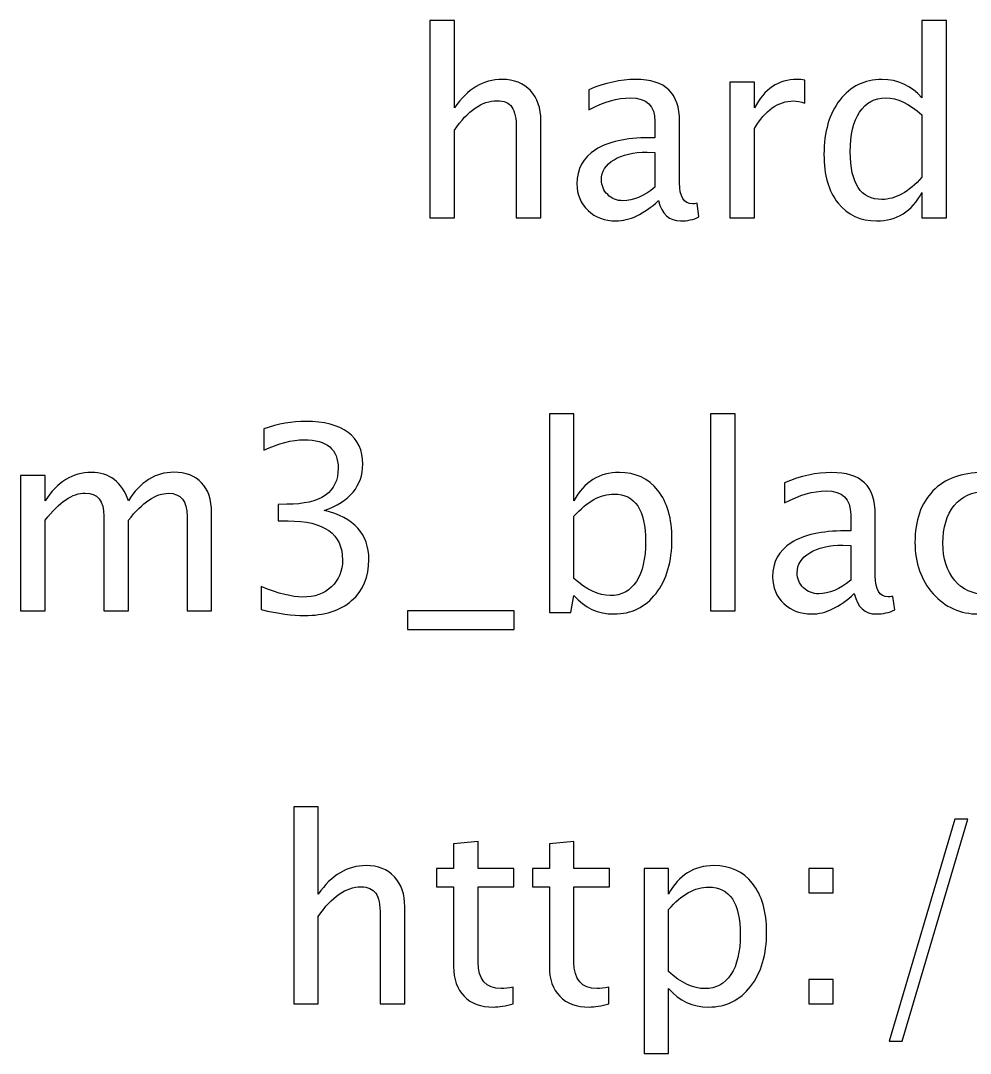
# Model space of a CAD drawing. Header units: centimetres. Extents: x -27.7 to 27.6, y -20.2 to 43.3.
# Drawn here: x -24.07 to -22.761, y 31.518 to 32.942 of the extents above; entities that cross this region are included whole.
import ezdxf

# ---------------------------------------------------------------- set-up
doc = ezdxf.new("R2010")
doc.units = ezdxf.units.CM
doc.header["$MEASUREMENT"] = 0
doc.layers.add('Layer 1', color=7, linetype='Continuous')

msp = doc.modelspace()

# ---------------------------------------------------------------- linework, layer by layer
at = {"layer": 'Layer 1'}
for points, knots in [([(-23.50577, 32.67044), (-23.50577, 32.67044), (-23.50577, 32.94243), (-23.50577, 32.94243), (-23.50577, 32.94243), (-23.50577, 32.94243), (-23.47191, 32.94243), (-23.47191, 32.94243), (-23.47191, 32.94243), (-23.47191, 32.94243), (-23.47191, 32.82208), (-23.47191, 32.82208), (-23.47191, 32.82208), (-23.45397, 32.84824), (-23.43198, 32.86129), (-23.406, 32.86129), (-23.406, 32.86129), (-23.38965, 32.86129), (-23.37666, 32.85618), (-23.36707, 32.84589), (-23.36707, 32.84589), (-23.35749, 32.83566), (-23.35267, 32.82184), (-23.35267, 32.80456), (-23.35267, 32.80456), (-23.35267, 32.80456), (-23.35267, 32.67044), (-23.35267, 32.67044), (-23.35267, 32.67044), (-23.35267, 32.67044), (-23.38653, 32.67044), (-23.38653, 32.67044), (-23.38653, 32.67044), (-23.38653, 32.67044), (-23.38653, 32.7935), (-23.38653, 32.7935), (-23.38653, 32.7935), (-23.38653, 32.80738), (-23.38859, 32.81726), (-23.39265, 32.82313), (-23.39265, 32.82313), (-23.39676, 32.82907), (-23.40353, 32.83201), (-23.41299, 32.83201), (-23.41299, 32.83201), (-23.43381, 32.83201), (-23.45344, 32.81843), (-23.47191, 32.79127), (-23.47191, 32.79127), (-23.47191, 32.79127), (-23.47191, 32.67044), (-23.47191, 32.67044), (-23.47191, 32.67044), (-23.47191, 32.67044), (-23.50577, 32.67044), (-23.50577, 32.67044)], [0, 0, 0, 0, 0.0666667, 0.0666667, 0.0666667, 0.0666667, 0.1333333, 0.1333333, 0.1333333, 0.1333333, 0.2, 0.2, 0.2, 0.2, 0.2666667, 0.2666667, 0.2666667, 0.2666667, 0.3333333, 0.3333333, 0.3333333, 0.3333333, 0.4, 0.4, 0.4, 0.4, 0.4666667, 0.4666667, 0.4666667, 0.4666667, 0.5333333, 0.5333333, 0.5333333, 0.5333333, 0.6, 0.6, 0.6, 0.6, 0.6666667, 0.6666667, 0.6666667, 0.6666667, 0.7333333, 0.7333333, 0.7333333, 0.7333333, 0.8, 0.8, 0.8, 0.8, 0.8666667, 0.8666667, 0.8666667, 0.8666667, 1, 1, 1, 1]), ([(-22.82738, 32.67044), (-22.82738, 32.67044), (-22.82738, 32.70554), (-22.82738, 32.70554), (-22.82738, 32.70554), (-22.84119, 32.67932), (-22.86201, 32.66621), (-22.88982, 32.66621), (-22.88982, 32.66621), (-22.9124, 32.66621), (-22.93015, 32.67438), (-22.94309, 32.69078), (-22.94309, 32.69078), (-22.95602, 32.70719), (-22.96249, 32.72959), (-22.96249, 32.75799), (-22.96249, 32.75799), (-22.96249, 32.78903), (-22.95514, 32.81402), (-22.9405, 32.83295), (-22.9405, 32.83295), (-22.9258, 32.85183), (-22.90652, 32.86129), (-22.88259, 32.86129), (-22.88259, 32.86129), (-22.86042, 32.86129), (-22.84196, 32.85283), (-22.82738, 32.83584), (-22.82738, 32.83584), (-22.82738, 32.83584), (-22.82738, 32.94243), (-22.82738, 32.94243), (-22.82738, 32.94243), (-22.82738, 32.94243), (-22.79351, 32.94243), (-22.79351, 32.94243), (-22.79351, 32.94243), (-22.79351, 32.94243), (-22.79351, 32.67044), (-22.79351, 32.67044), (-22.79351, 32.67044), (-22.79351, 32.67044), (-22.82738, 32.67044), (-22.82738, 32.67044)], [0, 0, 0, 0, 0.0833333, 0.0833333, 0.0833333, 0.0833333, 0.1666667, 0.1666667, 0.1666667, 0.1666667, 0.25, 0.25, 0.25, 0.25, 0.3333333, 0.3333333, 0.3333333, 0.3333333, 0.4166667, 0.4166667, 0.4166667, 0.4166667, 0.5, 0.5, 0.5, 0.5, 0.5833333, 0.5833333, 0.5833333, 0.5833333, 0.6666667, 0.6666667, 0.6666667, 0.6666667, 0.75, 0.75, 0.75, 0.75, 0.8333333, 0.8333333, 0.8333333, 0.8333333, 1, 1, 1, 1]), ([(-23.19045, 32.69425), (-23.21079, 32.67556), (-23.23037, 32.66621), (-23.24918, 32.66621), (-23.24918, 32.66621), (-23.26465, 32.66621), (-23.27752, 32.67103), (-23.2877, 32.68073), (-23.2877, 32.68073), (-23.29793, 32.69043), (-23.30304, 32.70266), (-23.30304, 32.71742), (-23.30304, 32.71742), (-23.30304, 32.73782), (-23.29446, 32.75352), (-23.27729, 32.76446), (-23.27729, 32.76446), (-23.26012, 32.77539), (-23.23548, 32.78086), (-23.20338, 32.78086), (-23.20338, 32.78086), (-23.20338, 32.78086), (-23.19544, 32.78086), (-23.19544, 32.78086), (-23.19544, 32.78086), (-23.19544, 32.78086), (-23.19544, 32.80338), (-23.19544, 32.80338), (-23.19544, 32.80338), (-23.19544, 32.82508), (-23.20673, 32.83589), (-23.22937, 32.83589), (-23.22937, 32.83589), (-23.24689, 32.83589), (-23.26606, 32.83037), (-23.28681, 32.81931), (-23.28681, 32.81931), (-23.28681, 32.81931), (-23.28681, 32.84718), (-23.28681, 32.84718), (-23.28681, 32.84718), (-23.264, 32.85659), (-23.24248, 32.86129), (-23.22231, 32.86129), (-23.22231, 32.86129), (-23.20156, 32.86129), (-23.18621, 32.85659), (-23.17639, 32.84712), (-23.17639, 32.84712), (-23.16652, 32.83766), (-23.16158, 32.82308), (-23.16158, 32.80338), (-23.16158, 32.80338), (-23.16158, 32.80338), (-23.16158, 32.71889), (-23.16158, 32.71889), (-23.16158, 32.71889), (-23.16158, 32.69954), (-23.15564, 32.68984), (-23.1437, 32.68984), (-23.1437, 32.68984), (-23.14223, 32.68984), (-23.14006, 32.69008), (-23.13718, 32.69055), (-23.13718, 32.69055), (-23.13718, 32.69055), (-23.13476, 32.67173), (-23.13476, 32.67173), (-23.13476, 32.67173), (-23.14247, 32.66803), (-23.15093, 32.66621), (-23.16022, 32.66621), (-23.16022, 32.66621), (-23.17604, 32.66621), (-23.18609, 32.67556), (-23.19045, 32.69425)], [0, 0, 0, 0, 0.05, 0.05, 0.05, 0.05, 0.1, 0.1, 0.1, 0.1, 0.15, 0.15, 0.15, 0.15, 0.2, 0.2, 0.2, 0.2, 0.25, 0.25, 0.25, 0.25, 0.3, 0.3, 0.3, 0.3, 0.35, 0.35, 0.35, 0.35, 0.4, 0.4, 0.4, 0.4, 0.45, 0.45, 0.45, 0.45, 0.5, 0.5, 0.5, 0.5, 0.55, 0.55, 0.55, 0.55, 0.6, 0.6, 0.6, 0.6, 0.65, 0.65, 0.65, 0.65, 0.7, 0.7, 0.7, 0.7, 0.75, 0.75, 0.75, 0.75, 0.8, 0.8, 0.8, 0.8, 0.85, 0.85, 0.85, 0.85, 0.9, 0.9, 0.9, 0.9, 1, 1, 1, 1]), ([(-23.09202, 32.67044), (-23.09202, 32.67044), (-23.09202, 32.85741), (-23.09202, 32.85741), (-23.09202, 32.85741), (-23.09202, 32.85741), (-23.05816, 32.85741), (-23.05816, 32.85741), (-23.05816, 32.85741), (-23.05816, 32.85741), (-23.05816, 32.82208), (-23.05816, 32.82208), (-23.05816, 32.82208), (-23.04469, 32.84824), (-23.02517, 32.86129), (-22.99954, 32.86129), (-22.99954, 32.86129), (-22.99607, 32.86129), (-22.99242, 32.861), (-22.98866, 32.86041), (-22.98866, 32.86041), (-22.98866, 32.86041), (-22.98866, 32.82872), (-22.98866, 32.82872), (-22.98866, 32.82872), (-22.99454, 32.83066), (-22.99971, 32.83166), (-23.00418, 32.83166), (-23.00418, 32.83166), (-23.0257, 32.83166), (-23.04369, 32.81896), (-23.05816, 32.7935), (-23.05816, 32.7935), (-23.05816, 32.7935), (-23.05816, 32.67044), (-23.05816, 32.67044), (-23.05816, 32.67044), (-23.05816, 32.67044), (-23.09202, 32.67044), (-23.09202, 32.67044)], [0, 0, 0, 0, 0.0909091, 0.0909091, 0.0909091, 0.0909091, 0.1818182, 0.1818182, 0.1818182, 0.1818182, 0.2727273, 0.2727273, 0.2727273, 0.2727273, 0.3636364, 0.3636364, 0.3636364, 0.3636364, 0.4545455, 0.4545455, 0.4545455, 0.4545455, 0.5454545, 0.5454545, 0.5454545, 0.5454545, 0.6363636, 0.6363636, 0.6363636, 0.6363636, 0.7272727, 0.7272727, 0.7272727, 0.7272727, 0.8181818, 0.8181818, 0.8181818, 0.8181818, 1, 1, 1, 1]), ([(-22.82738, 32.81267), (-22.84496, 32.82813), (-22.86159, 32.83589), (-22.87735, 32.83589), (-22.87735, 32.83589), (-22.89287, 32.83589), (-22.90487, 32.82943), (-22.91339, 32.81643), (-22.91339, 32.81643), (-22.92192, 32.8035), (-22.92615, 32.78515), (-22.92615, 32.7614), (-22.92615, 32.7614), (-22.92615, 32.71771), (-22.91169, 32.69584), (-22.8827, 32.69584), (-22.8827, 32.69584), (-22.86389, 32.69584), (-22.84543, 32.70613), (-22.82738, 32.72665), (-22.82738, 32.72665), (-22.82738, 32.72665), (-22.82738, 32.81267), (-22.82738, 32.81267)], [0, 0, 0, 0, 0.1428571, 0.1428571, 0.1428571, 0.1428571, 0.2857143, 0.2857143, 0.2857143, 0.2857143, 0.4285714, 0.4285714, 0.4285714, 0.4285714, 0.5714286, 0.5714286, 0.5714286, 0.5714286, 0.7142857, 0.7142857, 0.7142857, 0.7142857, 1, 1, 1, 1]), ([(-23.19544, 32.71271), (-23.19544, 32.71271), (-23.19544, 32.76075), (-23.19544, 32.76075), (-23.19544, 32.76075), (-23.19544, 32.76075), (-23.20632, 32.7611), (-23.20632, 32.7611), (-23.20632, 32.7611), (-23.22514, 32.7611), (-23.2403, 32.75764), (-23.25189, 32.7507), (-23.25189, 32.7507), (-23.26341, 32.7437), (-23.26917, 32.73447), (-23.26917, 32.72295), (-23.26917, 32.72295), (-23.26917, 32.71489), (-23.26629, 32.70807), (-23.26059, 32.70248), (-23.26059, 32.70248), (-23.25483, 32.6969), (-23.24783, 32.69408), (-23.23954, 32.69408), (-23.23954, 32.69408), (-23.22543, 32.69408), (-23.21073, 32.70031), (-23.19544, 32.71271)], [0, 0, 0, 0, 0.125, 0.125, 0.125, 0.125, 0.25, 0.25, 0.25, 0.25, 0.375, 0.375, 0.375, 0.375, 0.5, 0.5, 0.5, 0.5, 0.625, 0.625, 0.625, 0.625, 0.75, 0.75, 0.75, 0.75, 1, 1, 1, 1]), ([(-23.7383, 32.1301), (-23.7383, 32.1301), (-23.7383, 32.16185), (-23.7383, 32.16185), (-23.7383, 32.16185), (-23.71407, 32.15221), (-23.69508, 32.14739), (-23.68115, 32.14739), (-23.68115, 32.14739), (-23.66474, 32.14739), (-23.65151, 32.15209), (-23.64134, 32.16156), (-23.64134, 32.16156), (-23.63117, 32.17103), (-23.62611, 32.18337), (-23.62611, 32.19854), (-23.62611, 32.19854), (-23.62611, 32.23453), (-23.65116, 32.25252), (-23.70125, 32.25252), (-23.70125, 32.25252), (-23.70125, 32.25252), (-23.71466, 32.25252), (-23.71466, 32.25252), (-23.71466, 32.25252), (-23.71466, 32.25252), (-23.71466, 32.27527), (-23.71466, 32.27527), (-23.71466, 32.27527), (-23.71466, 32.27527), (-23.70278, 32.27545), (-23.70278, 32.27545), (-23.70278, 32.27545), (-23.65569, 32.27545), (-23.63211, 32.29203), (-23.63211, 32.32525), (-23.63211, 32.32525), (-23.63211, 32.3513), (-23.64775, 32.36435), (-23.67897, 32.36435), (-23.67897, 32.36435), (-23.69573, 32.36435), (-23.71431, 32.35953), (-23.73477, 32.34989), (-23.73477, 32.34989), (-23.73477, 32.34989), (-23.73477, 32.37952), (-23.73477, 32.37952), (-23.73477, 32.37952), (-23.71472, 32.38634), (-23.69537, 32.38975), (-23.6768, 32.38975), (-23.6768, 32.38975), (-23.65151, 32.38975), (-23.63205, 32.38469), (-23.61853, 32.37458), (-23.61853, 32.37458), (-23.605, 32.36453), (-23.59824, 32.34989), (-23.59824, 32.33072), (-23.59824, 32.33072), (-23.59824, 32.30079), (-23.61594, 32.27945), (-23.65139, 32.26675), (-23.65139, 32.26675), (-23.6103, 32.25716), (-23.58978, 32.23464), (-23.58978, 32.19907), (-23.58978, 32.19907), (-23.58978, 32.17508), (-23.59771, 32.15621), (-23.61353, 32.14251), (-23.61353, 32.14251), (-23.62935, 32.12881), (-23.6511, 32.12199), (-23.67874, 32.12199), (-23.67874, 32.12199), (-23.69449, 32.12199), (-23.71431, 32.12469), (-23.7383, 32.1301)], [0, 0, 0, 0, 0.047619, 0.047619, 0.047619, 0.047619, 0.0952381, 0.0952381, 0.0952381, 0.0952381, 0.1428571, 0.1428571, 0.1428571, 0.1428571, 0.1904762, 0.1904762, 0.1904762, 0.1904762, 0.2380952, 0.2380952, 0.2380952, 0.2380952, 0.2857143, 0.2857143, 0.2857143, 0.2857143, 0.3333333, 0.3333333, 0.3333333, 0.3333333, 0.3809524, 0.3809524, 0.3809524, 0.3809524, 0.4285714, 0.4285714, 0.4285714, 0.4285714, 0.4761905, 0.4761905, 0.4761905, 0.4761905, 0.5238095, 0.5238095, 0.5238095, 0.5238095, 0.5714286, 0.5714286, 0.5714286, 0.5714286, 0.6190476, 0.6190476, 0.6190476, 0.6190476, 0.6666667, 0.6666667, 0.6666667, 0.6666667, 0.7142857, 0.7142857, 0.7142857, 0.7142857, 0.7619048, 0.7619048, 0.7619048, 0.7619048, 0.8095238, 0.8095238, 0.8095238, 0.8095238, 0.8571429, 0.8571429, 0.8571429, 0.8571429, 0.9047619, 0.9047619, 0.9047619, 0.9047619, 1, 1, 1, 1]), ([(-23.34095, 32.12622), (-23.34095, 32.12622), (-23.34095, 32.40033), (-23.34095, 32.40033), (-23.34095, 32.40033), (-23.34095, 32.40033), (-23.30709, 32.40033), (-23.30709, 32.40033), (-23.30709, 32.40033), (-23.30709, 32.40033), (-23.30709, 32.27998), (-23.30709, 32.27998), (-23.30709, 32.27998), (-23.29321, 32.30614), (-23.27234, 32.31919), (-23.24453, 32.31919), (-23.24453, 32.31919), (-23.22201, 32.31919), (-23.20431, 32.31102), (-23.19137, 32.29462), (-23.19137, 32.29462), (-23.17844, 32.27821), (-23.17197, 32.25581), (-23.17197, 32.22741), (-23.17197, 32.22741), (-23.17197, 32.19649), (-23.17932, 32.1715), (-23.19396, 32.15256), (-23.19396, 32.15256), (-23.2086, 32.13357), (-23.22789, 32.12411), (-23.25176, 32.12411), (-23.25176, 32.12411), (-23.27392, 32.12411), (-23.29239, 32.13257), (-23.30709, 32.14957), (-23.30709, 32.14957), (-23.30709, 32.14957), (-23.3112, 32.12622), (-23.3112, 32.12622), (-23.3112, 32.12622), (-23.3112, 32.12622), (-23.34095, 32.12622), (-23.34095, 32.12622)], [0, 0, 0, 0, 0.0833333, 0.0833333, 0.0833333, 0.0833333, 0.1666667, 0.1666667, 0.1666667, 0.1666667, 0.25, 0.25, 0.25, 0.25, 0.3333333, 0.3333333, 0.3333333, 0.3333333, 0.4166667, 0.4166667, 0.4166667, 0.4166667, 0.5, 0.5, 0.5, 0.5, 0.5833333, 0.5833333, 0.5833333, 0.5833333, 0.6666667, 0.6666667, 0.6666667, 0.6666667, 0.75, 0.75, 0.75, 0.75, 0.8333333, 0.8333333, 0.8333333, 0.8333333, 1, 1, 1, 1]), ([(-23.11893, 32.12834), (-23.11893, 32.12834), (-23.11893, 32.40033), (-23.11893, 32.40033), (-23.11893, 32.40033), (-23.11893, 32.40033), (-23.08507, 32.40033), (-23.08507, 32.40033), (-23.08507, 32.40033), (-23.08507, 32.40033), (-23.08507, 32.12834), (-23.08507, 32.12834), (-23.08507, 32.12834), (-23.08507, 32.12834), (-23.11893, 32.12834), (-23.11893, 32.12834)], [0, 0, 0, 0, 0.2, 0.2, 0.2, 0.2, 0.4, 0.4, 0.4, 0.4, 0.6, 0.6, 0.6, 0.6, 1, 1, 1, 1]), ([(-24.06979, 32.12834), (-24.06979, 32.12834), (-24.06979, 32.31531), (-24.06979, 32.31531), (-24.06979, 32.31531), (-24.06979, 32.31531), (-24.03593, 32.31531), (-24.03593, 32.31531), (-24.03593, 32.31531), (-24.03593, 32.31531), (-24.03593, 32.27998), (-24.03593, 32.27998), (-24.03593, 32.27998), (-24.0194, 32.30614), (-23.99824, 32.31919), (-23.97231, 32.31919), (-23.97231, 32.31919), (-23.94732, 32.31919), (-23.93033, 32.30614), (-23.92127, 32.27998), (-23.92127, 32.27998), (-23.90522, 32.30638), (-23.88429, 32.31955), (-23.8586, 32.31955), (-23.8586, 32.31955), (-23.84219, 32.31955), (-23.82943, 32.31473), (-23.82032, 32.30502), (-23.82032, 32.30502), (-23.81121, 32.29532), (-23.80662, 32.28174), (-23.80662, 32.26428), (-23.80662, 32.26428), (-23.80662, 32.26428), (-23.80662, 32.12834), (-23.80662, 32.12834), (-23.80662, 32.12834), (-23.80662, 32.12834), (-23.84049, 32.12834), (-23.84049, 32.12834), (-23.84049, 32.12834), (-23.84049, 32.12834), (-23.84049, 32.25869), (-23.84049, 32.25869), (-23.84049, 32.25869), (-23.84049, 32.27998), (-23.84895, 32.29062), (-23.86589, 32.29062), (-23.86589, 32.29062), (-23.88347, 32.29062), (-23.90193, 32.27821), (-23.92127, 32.25334), (-23.92127, 32.25334), (-23.92127, 32.25334), (-23.92127, 32.12834), (-23.92127, 32.12834), (-23.92127, 32.12834), (-23.92127, 32.12834), (-23.95514, 32.12834), (-23.95514, 32.12834), (-23.95514, 32.12834), (-23.95514, 32.12834), (-23.95514, 32.25881), (-23.95514, 32.25881), (-23.95514, 32.25881), (-23.95514, 32.28027), (-23.96372, 32.29097), (-23.98095, 32.29097), (-23.98095, 32.29097), (-23.99806, 32.29097), (-24.01641, 32.27851), (-24.03593, 32.25352), (-24.03593, 32.25352), (-24.03593, 32.25352), (-24.03593, 32.12834), (-24.03593, 32.12834), (-24.03593, 32.12834), (-24.03593, 32.12834), (-24.06979, 32.12834), (-24.06979, 32.12834)], [0, 0, 0, 0, 0.047619, 0.047619, 0.047619, 0.047619, 0.0952381, 0.0952381, 0.0952381, 0.0952381, 0.1428571, 0.1428571, 0.1428571, 0.1428571, 0.1904762, 0.1904762, 0.1904762, 0.1904762, 0.2380952, 0.2380952, 0.2380952, 0.2380952, 0.2857143, 0.2857143, 0.2857143, 0.2857143, 0.3333333, 0.3333333, 0.3333333, 0.3333333, 0.3809524, 0.3809524, 0.3809524, 0.3809524, 0.4285714, 0.4285714, 0.4285714, 0.4285714, 0.4761905, 0.4761905, 0.4761905, 0.4761905, 0.5238095, 0.5238095, 0.5238095, 0.5238095, 0.5714286, 0.5714286, 0.5714286, 0.5714286, 0.6190476, 0.6190476, 0.6190476, 0.6190476, 0.6666667, 0.6666667, 0.6666667, 0.6666667, 0.7142857, 0.7142857, 0.7142857, 0.7142857, 0.7619048, 0.7619048, 0.7619048, 0.7619048, 0.8095238, 0.8095238, 0.8095238, 0.8095238, 0.8571429, 0.8571429, 0.8571429, 0.8571429, 0.9047619, 0.9047619, 0.9047619, 0.9047619, 1, 1, 1, 1]), ([(-22.92062, 32.15215), (-22.94096, 32.13346), (-22.96054, 32.12411), (-22.97935, 32.12411), (-22.97935, 32.12411), (-22.99482, 32.12411), (-23.00769, 32.12893), (-23.01787, 32.13863), (-23.01787, 32.13863), (-23.0281, 32.14833), (-23.03321, 32.16056), (-23.03321, 32.17532), (-23.03321, 32.17532), (-23.03321, 32.19572), (-23.02463, 32.21142), (-23.00746, 32.22236), (-23.00746, 32.22236), (-22.99029, 32.23329), (-22.96565, 32.23876), (-22.93355, 32.23876), (-22.93355, 32.23876), (-22.93355, 32.23876), (-22.92561, 32.23876), (-22.92561, 32.23876), (-22.92561, 32.23876), (-22.92561, 32.23876), (-22.92561, 32.26128), (-22.92561, 32.26128), (-22.92561, 32.26128), (-22.92561, 32.28298), (-22.9369, 32.29379), (-22.95954, 32.29379), (-22.95954, 32.29379), (-22.97706, 32.29379), (-22.99623, 32.28827), (-23.01698, 32.27721), (-23.01698, 32.27721), (-23.01698, 32.27721), (-23.01698, 32.30508), (-23.01698, 32.30508), (-23.01698, 32.30508), (-22.99417, 32.31449), (-22.97265, 32.31919), (-22.95248, 32.31919), (-22.95248, 32.31919), (-22.93173, 32.31919), (-22.91638, 32.31449), (-22.90656, 32.30502), (-22.90656, 32.30502), (-22.89669, 32.29556), (-22.89175, 32.28098), (-22.89175, 32.26128), (-22.89175, 32.26128), (-22.89175, 32.26128), (-22.89175, 32.17679), (-22.89175, 32.17679), (-22.89175, 32.17679), (-22.89175, 32.15744), (-22.88581, 32.14774), (-22.87387, 32.14774), (-22.87387, 32.14774), (-22.8724, 32.14774), (-22.87023, 32.14798), (-22.86735, 32.14845), (-22.86735, 32.14845), (-22.86735, 32.14845), (-22.86493, 32.12963), (-22.86493, 32.12963), (-22.86493, 32.12963), (-22.87264, 32.12593), (-22.8811, 32.12411), (-22.89039, 32.12411), (-22.89039, 32.12411), (-22.90621, 32.12411), (-22.91626, 32.13346), (-22.92062, 32.15215)], [0, 0, 0, 0, 0.05, 0.05, 0.05, 0.05, 0.1, 0.1, 0.1, 0.1, 0.15, 0.15, 0.15, 0.15, 0.2, 0.2, 0.2, 0.2, 0.25, 0.25, 0.25, 0.25, 0.3, 0.3, 0.3, 0.3, 0.35, 0.35, 0.35, 0.35, 0.4, 0.4, 0.4, 0.4, 0.45, 0.45, 0.45, 0.45, 0.5, 0.5, 0.5, 0.5, 0.55, 0.55, 0.55, 0.55, 0.6, 0.6, 0.6, 0.6, 0.65, 0.65, 0.65, 0.65, 0.7, 0.7, 0.7, 0.7, 0.75, 0.75, 0.75, 0.75, 0.8, 0.8, 0.8, 0.8, 0.85, 0.85, 0.85, 0.85, 0.9, 0.9, 0.9, 0.9, 1, 1, 1, 1]), ([(-22.69237, 32.13398), (-22.7143, 32.1274), (-22.73323, 32.12411), (-22.74917, 32.12411), (-22.74917, 32.12411), (-22.77445, 32.12411), (-22.79538, 32.13346), (-22.81202, 32.15209), (-22.81202, 32.15209), (-22.82866, 32.17079), (-22.83701, 32.19437), (-22.83701, 32.22277), (-22.83701, 32.22277), (-22.83701, 32.25311), (-22.82878, 32.2768), (-22.81232, 32.29374), (-22.81232, 32.29374), (-22.79585, 32.31073), (-22.77286, 32.31919), (-22.74335, 32.31919), (-22.74335, 32.31919), (-22.72882, 32.31919), (-22.71248, 32.31719), (-22.69449, 32.3132), (-22.69449, 32.3132), (-22.69449, 32.3132), (-22.69449, 32.28462), (-22.69449, 32.28462), (-22.69449, 32.28462), (-22.7136, 32.29027), (-22.72918, 32.29309), (-22.74117, 32.29309), (-22.74117, 32.29309), (-22.75858, 32.29309), (-22.77251, 32.28656), (-22.78292, 32.27357), (-22.78292, 32.27357), (-22.79332, 32.26057), (-22.79856, 32.24323), (-22.79856, 32.22159), (-22.79856, 32.22159), (-22.79856, 32.2006), (-22.79315, 32.18367), (-22.78239, 32.17067), (-22.78239, 32.17067), (-22.77163, 32.15774), (-22.75758, 32.15127), (-22.74011, 32.15127), (-22.74011, 32.15127), (-22.72465, 32.15127), (-22.70877, 32.15527), (-22.69237, 32.16327), (-22.69237, 32.16327), (-22.69237, 32.16327), (-22.69237, 32.13398), (-22.69237, 32.13398)], [0, 0, 0, 0, 0.0666667, 0.0666667, 0.0666667, 0.0666667, 0.1333333, 0.1333333, 0.1333333, 0.1333333, 0.2, 0.2, 0.2, 0.2, 0.2666667, 0.2666667, 0.2666667, 0.2666667, 0.3333333, 0.3333333, 0.3333333, 0.3333333, 0.4, 0.4, 0.4, 0.4, 0.4666667, 0.4666667, 0.4666667, 0.4666667, 0.5333333, 0.5333333, 0.5333333, 0.5333333, 0.6, 0.6, 0.6, 0.6, 0.6666667, 0.6666667, 0.6666667, 0.6666667, 0.7333333, 0.7333333, 0.7333333, 0.7333333, 0.8, 0.8, 0.8, 0.8, 0.8666667, 0.8666667, 0.8666667, 0.8666667, 1, 1, 1, 1]), ([(-23.30709, 32.17291), (-23.28962, 32.15733), (-23.27298, 32.14951), (-23.25717, 32.14951), (-23.25717, 32.14951), (-23.24159, 32.14951), (-23.22953, 32.15603), (-23.22107, 32.16903), (-23.22107, 32.16903), (-23.21254, 32.18202), (-23.20831, 32.20031), (-23.20831, 32.22394), (-23.20831, 32.22394), (-23.20831, 32.26769), (-23.22277, 32.28956), (-23.2517, 32.28956), (-23.2517, 32.28956), (-23.27063, 32.28956), (-23.28909, 32.27933), (-23.30709, 32.25881), (-23.30709, 32.25881), (-23.30709, 32.25881), (-23.30709, 32.17291), (-23.30709, 32.17291)], [0, 0, 0, 0, 0.1428571, 0.1428571, 0.1428571, 0.1428571, 0.2857143, 0.2857143, 0.2857143, 0.2857143, 0.4285714, 0.4285714, 0.4285714, 0.4285714, 0.5714286, 0.5714286, 0.5714286, 0.5714286, 0.7142857, 0.7142857, 0.7142857, 0.7142857, 1, 1, 1, 1]), ([(-22.92561, 32.17061), (-22.92561, 32.17061), (-22.92561, 32.21865), (-22.92561, 32.21865), (-22.92561, 32.21865), (-22.92561, 32.21865), (-22.93649, 32.219), (-22.93649, 32.219), (-22.93649, 32.219), (-22.95531, 32.219), (-22.97047, 32.21554), (-22.98206, 32.2086), (-22.98206, 32.2086), (-22.99358, 32.2016), (-22.99934, 32.19237), (-22.99934, 32.18085), (-22.99934, 32.18085), (-22.99934, 32.17279), (-22.99646, 32.16597), (-22.99076, 32.16038), (-22.99076, 32.16038), (-22.985, 32.1548), (-22.978, 32.15198), (-22.96971, 32.15198), (-22.96971, 32.15198), (-22.9556, 32.15198), (-22.9409, 32.15821), (-22.92561, 32.17061)], [0, 0, 0, 0, 0.125, 0.125, 0.125, 0.125, 0.25, 0.25, 0.25, 0.25, 0.375, 0.375, 0.375, 0.375, 0.5, 0.5, 0.5, 0.5, 0.625, 0.625, 0.625, 0.625, 0.75, 0.75, 0.75, 0.75, 1, 1, 1, 1]), ([(-23.53639, 32.10294), (-23.53639, 32.10294), (-23.53639, 32.12834), (-23.53639, 32.12834), (-23.53639, 32.12834), (-23.53639, 32.12834), (-23.38964, 32.12834), (-23.38964, 32.12834), (-23.38964, 32.12834), (-23.38964, 32.12834), (-23.38964, 32.10294), (-23.38964, 32.10294), (-23.38964, 32.10294), (-23.38964, 32.10294), (-23.53639, 32.10294), (-23.53639, 32.10294)], [0, 0, 0, 0, 0.2, 0.2, 0.2, 0.2, 0.4, 0.4, 0.4, 0.4, 0.6, 0.6, 0.6, 0.6, 1, 1, 1, 1]), ([(-23.69334, 31.58624), (-23.69334, 31.58624), (-23.69334, 31.85823), (-23.69334, 31.85823), (-23.69334, 31.85823), (-23.69334, 31.85823), (-23.65948, 31.85823), (-23.65948, 31.85823), (-23.65948, 31.85823), (-23.65948, 31.85823), (-23.65948, 31.73788), (-23.65948, 31.73788), (-23.65948, 31.73788), (-23.64154, 31.76404), (-23.61955, 31.77709), (-23.59357, 31.77709), (-23.59357, 31.77709), (-23.57722, 31.77709), (-23.56423, 31.77198), (-23.55464, 31.76169), (-23.55464, 31.76169), (-23.54506, 31.75146), (-23.54024, 31.73764), (-23.54024, 31.72036), (-23.54024, 31.72036), (-23.54024, 31.72036), (-23.54024, 31.58624), (-23.54024, 31.58624), (-23.54024, 31.58624), (-23.54024, 31.58624), (-23.5741, 31.58624), (-23.5741, 31.58624), (-23.5741, 31.58624), (-23.5741, 31.58624), (-23.5741, 31.7093), (-23.5741, 31.7093), (-23.5741, 31.7093), (-23.5741, 31.72318), (-23.57616, 31.73306), (-23.58022, 31.73893), (-23.58022, 31.73893), (-23.58433, 31.74487), (-23.5911, 31.74781), (-23.60056, 31.74781), (-23.60056, 31.74781), (-23.62138, 31.74781), (-23.64101, 31.73423), (-23.65948, 31.70707), (-23.65948, 31.70707), (-23.65948, 31.70707), (-23.65948, 31.58624), (-23.65948, 31.58624), (-23.65948, 31.58624), (-23.65948, 31.58624), (-23.69334, 31.58624), (-23.69334, 31.58624)], [0, 0, 0, 0, 0.0666667, 0.0666667, 0.0666667, 0.0666667, 0.1333333, 0.1333333, 0.1333333, 0.1333333, 0.2, 0.2, 0.2, 0.2, 0.2666667, 0.2666667, 0.2666667, 0.2666667, 0.3333333, 0.3333333, 0.3333333, 0.3333333, 0.4, 0.4, 0.4, 0.4, 0.4666667, 0.4666667, 0.4666667, 0.4666667, 0.5333333, 0.5333333, 0.5333333, 0.5333333, 0.6, 0.6, 0.6, 0.6, 0.6666667, 0.6666667, 0.6666667, 0.6666667, 0.7333333, 0.7333333, 0.7333333, 0.7333333, 0.8, 0.8, 0.8, 0.8, 0.8666667, 0.8666667, 0.8666667, 0.8666667, 1, 1, 1, 1]), ([(-22.87265, 31.53509), (-22.87265, 31.53509), (-22.78193, 31.8413), (-22.78193, 31.8413), (-22.78193, 31.8413), (-22.78193, 31.8413), (-22.76399, 31.8413), (-22.76399, 31.8413), (-22.76399, 31.8413), (-22.76399, 31.8413), (-22.85472, 31.53509), (-22.85472, 31.53509), (-22.85472, 31.53509), (-22.85472, 31.53509), (-22.87265, 31.53509), (-22.87265, 31.53509)], [0, 0, 0, 0, 0.2, 0.2, 0.2, 0.2, 0.4, 0.4, 0.4, 0.4, 0.6, 0.6, 0.6, 0.6, 1, 1, 1, 1]), ([(-23.39077, 31.5863), (-23.40124, 31.58342), (-23.41035, 31.58201), (-23.41806, 31.58201), (-23.41806, 31.58201), (-23.43534, 31.58201), (-23.44881, 31.58695), (-23.45845, 31.59682), (-23.45845, 31.59682), (-23.46815, 31.6067), (-23.47297, 31.6204), (-23.47297, 31.63798), (-23.47297, 31.63798), (-23.47297, 31.63798), (-23.47297, 31.74781), (-23.47297, 31.74781), (-23.47297, 31.74781), (-23.47297, 31.74781), (-23.49637, 31.74781), (-23.49637, 31.74781), (-23.49637, 31.74781), (-23.49637, 31.74781), (-23.49637, 31.77321), (-23.49637, 31.77321), (-23.49637, 31.77321), (-23.49637, 31.77321), (-23.47297, 31.77321), (-23.47297, 31.77321), (-23.47297, 31.77321), (-23.47297, 31.77321), (-23.47297, 31.80702), (-23.47297, 31.80702), (-23.47297, 31.80702), (-23.47297, 31.80702), (-23.43911, 31.81026), (-23.43911, 31.81026), (-23.43911, 31.81026), (-23.43911, 31.81026), (-23.43911, 31.77321), (-23.43911, 31.77321), (-23.43911, 31.77321), (-23.43911, 31.77321), (-23.39007, 31.77321), (-23.39007, 31.77321), (-23.39007, 31.77321), (-23.39007, 31.77321), (-23.39007, 31.74781), (-23.39007, 31.74781), (-23.39007, 31.74781), (-23.39007, 31.74781), (-23.43911, 31.74781), (-23.43911, 31.74781), (-23.43911, 31.74781), (-23.43911, 31.74781), (-23.43911, 31.6441), (-23.43911, 31.6441), (-23.43911, 31.6441), (-23.43911, 31.61964), (-23.42846, 31.60741), (-23.40724, 31.60741), (-23.40724, 31.60741), (-23.40271, 31.60741), (-23.39724, 31.60817), (-23.39077, 31.60964), (-23.39077, 31.60964), (-23.39077, 31.60964), (-23.39077, 31.5863), (-23.39077, 31.5863)], [0, 0, 0, 0, 0.0555556, 0.0555556, 0.0555556, 0.0555556, 0.1111111, 0.1111111, 0.1111111, 0.1111111, 0.1666667, 0.1666667, 0.1666667, 0.1666667, 0.2222222, 0.2222222, 0.2222222, 0.2222222, 0.2777778, 0.2777778, 0.2777778, 0.2777778, 0.3333333, 0.3333333, 0.3333333, 0.3333333, 0.3888889, 0.3888889, 0.3888889, 0.3888889, 0.4444444, 0.4444444, 0.4444444, 0.4444444, 0.5, 0.5, 0.5, 0.5, 0.5555556, 0.5555556, 0.5555556, 0.5555556, 0.6111111, 0.6111111, 0.6111111, 0.6111111, 0.6666667, 0.6666667, 0.6666667, 0.6666667, 0.7222222, 0.7222222, 0.7222222, 0.7222222, 0.7777778, 0.7777778, 0.7777778, 0.7777778, 0.8333333, 0.8333333, 0.8333333, 0.8333333, 0.8888889, 0.8888889, 0.8888889, 0.8888889, 1, 1, 1, 1]), ([(-23.25883, 31.5863), (-23.2693, 31.58342), (-23.27841, 31.58201), (-23.28612, 31.58201), (-23.28612, 31.58201), (-23.3034, 31.58201), (-23.31687, 31.58695), (-23.32651, 31.59682), (-23.32651, 31.59682), (-23.33621, 31.6067), (-23.34103, 31.6204), (-23.34103, 31.63798), (-23.34103, 31.63798), (-23.34103, 31.63798), (-23.34103, 31.74781), (-23.34103, 31.74781), (-23.34103, 31.74781), (-23.34103, 31.74781), (-23.36443, 31.74781), (-23.36443, 31.74781), (-23.36443, 31.74781), (-23.36443, 31.74781), (-23.36443, 31.77321), (-23.36443, 31.77321), (-23.36443, 31.77321), (-23.36443, 31.77321), (-23.34103, 31.77321), (-23.34103, 31.77321), (-23.34103, 31.77321), (-23.34103, 31.77321), (-23.34103, 31.80702), (-23.34103, 31.80702), (-23.34103, 31.80702), (-23.34103, 31.80702), (-23.30717, 31.81026), (-23.30717, 31.81026), (-23.30717, 31.81026), (-23.30717, 31.81026), (-23.30717, 31.77321), (-23.30717, 31.77321), (-23.30717, 31.77321), (-23.30717, 31.77321), (-23.25813, 31.77321), (-23.25813, 31.77321), (-23.25813, 31.77321), (-23.25813, 31.77321), (-23.25813, 31.74781), (-23.25813, 31.74781), (-23.25813, 31.74781), (-23.25813, 31.74781), (-23.30717, 31.74781), (-23.30717, 31.74781), (-23.30717, 31.74781), (-23.30717, 31.74781), (-23.30717, 31.6441), (-23.30717, 31.6441), (-23.30717, 31.6441), (-23.30717, 31.61964), (-23.29652, 31.60741), (-23.2753, 31.60741), (-23.2753, 31.60741), (-23.27077, 31.60741), (-23.2653, 31.60817), (-23.25883, 31.60964), (-23.25883, 31.60964), (-23.25883, 31.60964), (-23.25883, 31.5863), (-23.25883, 31.5863)], [0, 0, 0, 0, 0.0555556, 0.0555556, 0.0555556, 0.0555556, 0.1111111, 0.1111111, 0.1111111, 0.1111111, 0.1666667, 0.1666667, 0.1666667, 0.1666667, 0.2222222, 0.2222222, 0.2222222, 0.2222222, 0.2777778, 0.2777778, 0.2777778, 0.2777778, 0.3333333, 0.3333333, 0.3333333, 0.3333333, 0.3888889, 0.3888889, 0.3888889, 0.3888889, 0.4444444, 0.4444444, 0.4444444, 0.4444444, 0.5, 0.5, 0.5, 0.5, 0.5555556, 0.5555556, 0.5555556, 0.5555556, 0.6111111, 0.6111111, 0.6111111, 0.6111111, 0.6666667, 0.6666667, 0.6666667, 0.6666667, 0.7222222, 0.7222222, 0.7222222, 0.7222222, 0.7777778, 0.7777778, 0.7777778, 0.7777778, 0.8333333, 0.8333333, 0.8333333, 0.8333333, 0.8888889, 0.8888889, 0.8888889, 0.8888889, 1, 1, 1, 1]), ([(-23.2105, 31.51815), (-23.2105, 31.51815), (-23.2105, 31.77321), (-23.2105, 31.77321), (-23.2105, 31.77321), (-23.2105, 31.77321), (-23.17664, 31.77321), (-23.17664, 31.77321), (-23.17664, 31.77321), (-23.17664, 31.77321), (-23.17664, 31.73788), (-23.17664, 31.73788), (-23.17664, 31.73788), (-23.16276, 31.76404), (-23.14189, 31.77709), (-23.11408, 31.77709), (-23.11408, 31.77709), (-23.09156, 31.77709), (-23.07386, 31.76892), (-23.06092, 31.75252), (-23.06092, 31.75252), (-23.04799, 31.73611), (-23.04152, 31.71371), (-23.04152, 31.68531), (-23.04152, 31.68531), (-23.04152, 31.65439), (-23.04887, 31.6294), (-23.06351, 31.61046), (-23.06351, 31.61046), (-23.07815, 31.59147), (-23.09744, 31.58201), (-23.12131, 31.58201), (-23.12131, 31.58201), (-23.14347, 31.58201), (-23.16194, 31.59047), (-23.17664, 31.60747), (-23.17664, 31.60747), (-23.17664, 31.60747), (-23.17664, 31.51815), (-23.17664, 31.51815), (-23.17664, 31.51815), (-23.17664, 31.51815), (-23.2105, 31.51815), (-23.2105, 31.51815)], [0, 0, 0, 0, 0.0833333, 0.0833333, 0.0833333, 0.0833333, 0.1666667, 0.1666667, 0.1666667, 0.1666667, 0.25, 0.25, 0.25, 0.25, 0.3333333, 0.3333333, 0.3333333, 0.3333333, 0.4166667, 0.4166667, 0.4166667, 0.4166667, 0.5, 0.5, 0.5, 0.5, 0.5833333, 0.5833333, 0.5833333, 0.5833333, 0.6666667, 0.6666667, 0.6666667, 0.6666667, 0.75, 0.75, 0.75, 0.75, 0.8333333, 0.8333333, 0.8333333, 0.8333333, 1, 1, 1, 1]), ([(-22.98354, 31.73935), (-22.98354, 31.73935), (-22.98354, 31.77321), (-22.98354, 31.77321), (-22.98354, 31.77321), (-22.98354, 31.77321), (-22.94968, 31.77321), (-22.94968, 31.77321), (-22.94968, 31.77321), (-22.94968, 31.77321), (-22.94968, 31.73935), (-22.94968, 31.73935), (-22.94968, 31.73935), (-22.94968, 31.73935), (-22.98354, 31.73935), (-22.98354, 31.73935)], [0, 0, 0, 0, 0.2, 0.2, 0.2, 0.2, 0.4, 0.4, 0.4, 0.4, 0.6, 0.6, 0.6, 0.6, 1, 1, 1, 1]), ([(-23.17664, 31.63081), (-23.15917, 31.61523), (-23.14253, 31.60741), (-23.12672, 31.60741), (-23.12672, 31.60741), (-23.11114, 31.60741), (-23.09908, 31.61393), (-23.09062, 31.62693), (-23.09062, 31.62693), (-23.08209, 31.63992), (-23.07786, 31.65821), (-23.07786, 31.68184), (-23.07786, 31.68184), (-23.07786, 31.72559), (-23.09232, 31.74746), (-23.12125, 31.74746), (-23.12125, 31.74746), (-23.14018, 31.74746), (-23.15864, 31.73723), (-23.17664, 31.71671), (-23.17664, 31.71671), (-23.17664, 31.71671), (-23.17664, 31.63081), (-23.17664, 31.63081)], [0, 0, 0, 0, 0.1428571, 0.1428571, 0.1428571, 0.1428571, 0.2857143, 0.2857143, 0.2857143, 0.2857143, 0.4285714, 0.4285714, 0.4285714, 0.4285714, 0.5714286, 0.5714286, 0.5714286, 0.5714286, 0.7142857, 0.7142857, 0.7142857, 0.7142857, 1, 1, 1, 1]), ([(-22.98354, 31.58624), (-22.98354, 31.58624), (-22.98354, 31.62011), (-22.98354, 31.62011), (-22.98354, 31.62011), (-22.98354, 31.62011), (-22.94968, 31.62011), (-22.94968, 31.62011), (-22.94968, 31.62011), (-22.94968, 31.62011), (-22.94968, 31.58624), (-22.94968, 31.58624), (-22.94968, 31.58624), (-22.94968, 31.58624), (-22.98354, 31.58624), (-22.98354, 31.58624)], [0, 0, 0, 0, 0.2, 0.2, 0.2, 0.2, 0.4, 0.4, 0.4, 0.4, 0.6, 0.6, 0.6, 0.6, 1, 1, 1, 1])]:
    msp.add_open_spline(points, degree=3, knots=knots, dxfattribs=at)

doc.saveas('drawing.dxf')
